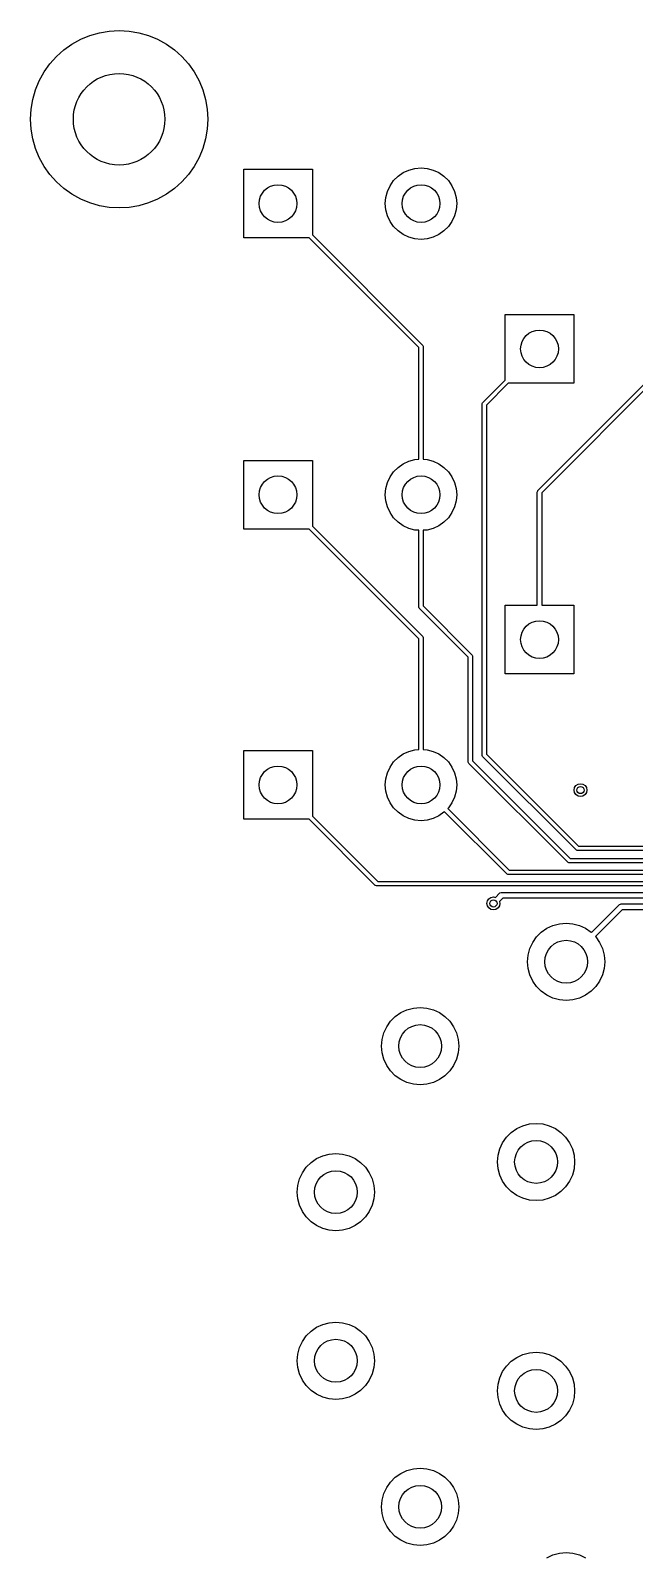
# Model space of a CAD drawing. Extents: x 0.05 to 3.89, y 0.04 to 4.21.
# Drawn here: x 0.05 to 0.881, y 2.115 to 4.215 of the extents above; entities that cross this region are included whole.
import ezdxf

# ---------------------------------------------------------------- set-up
doc = ezdxf.new("R2010")
doc.units = 0
doc.header["$MEASUREMENT"] = 0
doc.layers.add('BLACK', color=7, linetype='CONTINUOUS')

msp = doc.modelspace()

# ---------------------------------------------------------------- linework, layer by layer
at = {"layer": 'BLACK', "linetype": 'CONTINUOUS'}
for p, q in [((0.1071, 4.1959), (0.1191, 4.2025)), ((0.1191, 4.2025), (0.1317, 4.2077)), ((0.1317, 4.2077), (0.1449, 4.2115)), ((0.1449, 4.2115), (0.1584, 4.2138)), ((0.1584, 4.2138), (0.172, 4.2146)), ((0.172, 4.2146), (0.1857, 4.2138)), ((0.1857, 4.2138), (0.1992, 4.2115)), ((0.1992, 4.2115), (0.2124, 4.2077)), ((0.2124, 4.2077), (0.225, 4.2025)), ((0.225, 4.2025), (0.237, 4.1959)), ((0.0857, 4.1788), (0.096, 4.1879)), ((0.096, 4.1879), (0.1071, 4.1959)), ((0.237, 4.1959), (0.2481, 4.1879)), ((0.2481, 4.1879), (0.2583, 4.1788)), ((0.0687, 4.1575), (0.0766, 4.1686)), ((0.0766, 4.1686), (0.0857, 4.1788)), ((0.2583, 4.1788), (0.2675, 4.1686)), ((0.2675, 4.1686), (0.2754, 4.1575)), ((0.0568, 4.1328), (0.0621, 4.1455)), ((0.0621, 4.1455), (0.0687, 4.1575)), ((0.2754, 4.1575), (0.282, 4.1455)), ((0.282, 4.1455), (0.2872, 4.1328)), ((0.0508, 4.1062), (0.0531, 4.1197)), ((0.0531, 4.1197), (0.0568, 4.1328)), ((0.2872, 4.1328), (0.291, 4.1197)), ((0.291, 4.1197), (0.2933, 4.1062)), ((0.05, 4.0925), (0.0508, 4.1062)), ((0.2933, 4.1062), (0.2941, 4.0925)), ((0.0508, 4.0789), (0.05, 4.0925)), ((0.0531, 4.0654), (0.0508, 4.0789)), ((0.2933, 4.0789), (0.291, 4.0654)), ((0.2941, 4.0925), (0.2933, 4.0789)), ((0.0568, 4.0522), (0.0531, 4.0654)), ((0.291, 4.0654), (0.2872, 4.0522)), ((0.0621, 4.0396), (0.0568, 4.0522)), ((0.0687, 4.0276), (0.0621, 4.0396)), ((0.282, 4.0396), (0.2754, 4.0276)), ((0.2872, 4.0522), (0.282, 4.0396)), ((0.0766, 4.0164), (0.0687, 4.0276)), ((0.0857, 4.0062), (0.0766, 4.0164)), ((0.2675, 4.0164), (0.2583, 4.0062)), ((0.2754, 4.0276), (0.2675, 4.0164)), ((0.3435, 3.9291), (0.3435, 4.0236)), ((0.3435, 4.0236), (0.438, 4.0236)), ((0.438, 4.0236), (0.438, 3.9334)), ((0.5499, 4.008), (0.5559, 4.0141)), ((0.5559, 4.0141), (0.563, 4.019)), ((0.563, 4.019), (0.5707, 4.0226)), ((0.5707, 4.0226), (0.579, 4.0248)), ((0.579, 4.0248), (0.5876, 4.0256)), ((0.5876, 4.0256), (0.5961, 4.0248)), ((0.5961, 4.0248), (0.6044, 4.0226)), ((0.6044, 4.0226), (0.6122, 4.019)), ((0.6122, 4.019), (0.6192, 4.0141)), ((0.6192, 4.0141), (0.6253, 4.008)), ((0.096, 3.9971), (0.0857, 4.0062)), ((0.1071, 3.9892), (0.096, 3.9971)), ((0.2481, 3.9971), (0.237, 3.9892)), ((0.2583, 4.0062), (0.2481, 3.9971)), ((0.5391, 3.9849), (0.5413, 3.9932)), ((0.5413, 3.9932), (0.5449, 4.001)), ((0.5449, 4.001), (0.5499, 4.008)), ((0.6253, 4.008), (0.6302, 4.001)), ((0.6302, 4.001), (0.6338, 3.9932)), ((0.6338, 3.9932), (0.636, 3.9849)), ((0.1191, 3.9826), (0.1071, 3.9892)), ((0.1317, 3.9773), (0.1191, 3.9826)), ((0.1449, 3.9735), (0.1317, 3.9773)), ((0.1584, 3.9712), (0.1449, 3.9735)), ((0.172, 3.9705), (0.1584, 3.9712)), ((0.1857, 3.9712), (0.172, 3.9705)), ((0.1992, 3.9735), (0.1857, 3.9712)), ((0.2124, 3.9773), (0.1992, 3.9735)), ((0.225, 3.9826), (0.2124, 3.9773)), ((0.237, 3.9892), (0.225, 3.9826)), ((0.5383, 3.9764), (0.5391, 3.9849)), ((0.5391, 3.9678), (0.5383, 3.9764)), ((0.636, 3.9849), (0.6368, 3.9764)), ((0.6368, 3.9764), (0.636, 3.9678)), ((0.5413, 3.9595), (0.5391, 3.9678)), ((0.5449, 3.9518), (0.5413, 3.9595)), ((0.5499, 3.9447), (0.5449, 3.9518)), ((0.6302, 3.9518), (0.6253, 3.9447)), ((0.6338, 3.9595), (0.6302, 3.9518)), ((0.636, 3.9678), (0.6338, 3.9595)), ((0.4337, 3.9291), (0.3435, 3.9291)), ((0.5846, 3.7783), (0.4337, 3.9291)), ((0.438, 3.9334), (0.5897, 3.7816)), ((0.5559, 3.9387), (0.5499, 3.9447)), ((0.563, 3.9338), (0.5559, 3.9387)), ((0.5707, 3.9301), (0.563, 3.9338)), ((0.579, 3.9279), (0.5707, 3.9301)), ((0.5876, 3.9272), (0.579, 3.9279)), ((0.5961, 3.9279), (0.5876, 3.9272)), ((0.6044, 3.9301), (0.5961, 3.9279)), ((0.6122, 3.9338), (0.6044, 3.9301)), ((0.6192, 3.9387), (0.6122, 3.9338)), ((0.6253, 3.9447), (0.6192, 3.9387)), ((0.7035, 3.7334), (0.7035, 3.8236)), ((0.7035, 3.8236), (0.798, 3.8236)), ((0.798, 3.8236), (0.798, 3.7291)), ((0.5897, 3.7816), (0.5901, 3.7812)), ((0.5901, 3.7812), (0.5905, 3.7801)), ((0.5905, 3.7801), (0.5906, 3.7795)), ((0.5846, 3.6247), (0.5846, 3.7783)), ((0.5906, 3.7795), (0.5906, 3.6247)), ((0.7486, 3.5816), (0.9108, 3.7438)), ((0.915, 3.7396), (0.7537, 3.5783)), ((0.6727, 3.7026), (0.7035, 3.7334)), ((0.7077, 3.7291), (0.6778, 3.6992)), ((0.798, 3.7291), (0.7077, 3.7291)), ((0.6718, 3.7005), (0.6719, 3.7011)), ((0.6718, 3.2173), (0.6718, 3.7005)), ((0.6719, 3.7011), (0.6723, 3.7021)), ((0.6723, 3.7021), (0.6727, 3.7026)), ((0.6778, 3.6992), (0.6778, 3.2186)), ((0.3435, 3.5285), (0.3435, 3.623)), ((0.3435, 3.623), (0.438, 3.623)), ((0.438, 3.623), (0.438, 3.5327)), ((0.5499, 3.6073), (0.5559, 3.6134)), ((0.5559, 3.6134), (0.563, 3.6183)), ((0.563, 3.6183), (0.5707, 3.622)), ((0.5707, 3.622), (0.579, 3.6242)), ((0.579, 3.6242), (0.5846, 3.6247)), ((0.5906, 3.6247), (0.5961, 3.6242)), ((0.5961, 3.6242), (0.6044, 3.622)), ((0.6044, 3.622), (0.6122, 3.6183)), ((0.6122, 3.6183), (0.6192, 3.6134)), ((0.6192, 3.6134), (0.6253, 3.6073)), ((0.5391, 3.5843), (0.5413, 3.5925)), ((0.5413, 3.5925), (0.5449, 3.6003)), ((0.5449, 3.6003), (0.5499, 3.6073)), ((0.6253, 3.6073), (0.6302, 3.6003)), ((0.6302, 3.6003), (0.6338, 3.5925)), ((0.6338, 3.5925), (0.636, 3.5843)), ((0.5383, 3.5757), (0.5391, 3.5843)), ((0.5391, 3.5672), (0.5383, 3.5757)), ((0.636, 3.5843), (0.6368, 3.5757)), ((0.6368, 3.5757), (0.636, 3.5672)), ((0.7477, 3.5795), (0.7478, 3.5801)), ((0.7477, 3.4236), (0.7477, 3.5795)), ((0.7478, 3.5801), (0.7482, 3.5812)), ((0.7482, 3.5812), (0.7486, 3.5816)), ((0.7537, 3.5783), (0.7537, 3.4236)), ((0.5413, 3.5589), (0.5391, 3.5672)), ((0.5449, 3.5511), (0.5413, 3.5589)), ((0.5499, 3.5441), (0.5449, 3.5511)), ((0.6302, 3.5511), (0.6253, 3.5441)), ((0.6338, 3.5589), (0.6302, 3.5511)), ((0.636, 3.5672), (0.6338, 3.5589)), ((0.4337, 3.5285), (0.3435, 3.5285)), ((0.5846, 3.3776), (0.4337, 3.5285)), ((0.438, 3.5327), (0.5897, 3.381)), ((0.5559, 3.538), (0.5499, 3.5441)), ((0.563, 3.5331), (0.5559, 3.538)), ((0.5707, 3.5295), (0.563, 3.5331)), ((0.579, 3.5272), (0.5707, 3.5295)), ((0.6044, 3.5295), (0.5961, 3.5272)), ((0.6122, 3.5331), (0.6044, 3.5295)), ((0.6192, 3.538), (0.6122, 3.5331)), ((0.6253, 3.5441), (0.6192, 3.538)), ((0.5846, 3.5268), (0.579, 3.5272)), ((0.5846, 3.4214), (0.5846, 3.5268)), ((0.5961, 3.5272), (0.5906, 3.5268)), ((0.5906, 3.5268), (0.5906, 3.4227)), ((0.7035, 3.3291), (0.7035, 3.4236)), ((0.7035, 3.4236), (0.7477, 3.4236)), ((0.7537, 3.4236), (0.798, 3.4236)), ((0.798, 3.4236), (0.798, 3.3291)), ((0.5846, 3.4208), (0.5846, 3.4214)), ((0.5851, 3.4198), (0.5846, 3.4208)), ((0.5854, 3.4193), (0.5851, 3.4198)), ((0.6525, 3.3522), (0.5854, 3.4193)), ((0.5906, 3.4227), (0.6576, 3.3556)), ((0.5897, 3.381), (0.5901, 3.3805)), ((0.5846, 3.2253), (0.5846, 3.3776)), ((0.5901, 3.3805), (0.5905, 3.3794)), ((0.5905, 3.3794), (0.5906, 3.3789)), ((0.5906, 3.3789), (0.5906, 3.2253)), ((0.6525, 3.2083), (0.6525, 3.3522)), ((0.6576, 3.3556), (0.658, 3.3551)), ((0.658, 3.3551), (0.6585, 3.354)), ((0.6585, 3.354), (0.6585, 3.3535)), ((0.6585, 3.3535), (0.6585, 3.2095)), ((0.798, 3.3291), (0.7035, 3.3291)), ((0.3435, 3.1291), (0.3435, 3.2236)), ((0.3435, 3.2236), (0.438, 3.2236)), ((0.438, 3.2236), (0.438, 3.1334)), ((0.5499, 3.208), (0.5559, 3.2141)), ((0.5559, 3.2141), (0.563, 3.219)), ((0.563, 3.219), (0.5707, 3.2226)), ((0.5707, 3.2226), (0.579, 3.2248)), ((0.579, 3.2248), (0.5846, 3.2253)), ((0.5906, 3.2253), (0.5961, 3.2248)), ((0.5961, 3.2248), (0.6044, 3.2226)), ((0.6044, 3.2226), (0.6122, 3.219)), ((0.6122, 3.219), (0.6192, 3.2141)), ((0.6192, 3.2141), (0.6253, 3.208)), ((0.6719, 3.2167), (0.6718, 3.2173)), ((0.6723, 3.2157), (0.6719, 3.2167)), ((0.6727, 3.2152), (0.6723, 3.2157)), ((0.801, 3.0869), (0.6727, 3.2152)), ((0.6778, 3.2186), (0.8044, 3.092)), ((0.5391, 3.1849), (0.5413, 3.1932)), ((0.5413, 3.1932), (0.5449, 3.201)), ((0.5449, 3.201), (0.5499, 3.208)), ((0.6253, 3.208), (0.6302, 3.201)), ((0.6302, 3.201), (0.6338, 3.1932)), ((0.6338, 3.1932), (0.636, 3.1849)), ((0.6526, 3.2077), (0.6525, 3.2083)), ((0.653, 3.2066), (0.6526, 3.2077)), ((0.6534, 3.2061), (0.653, 3.2066)), ((0.7896, 3.0699), (0.6534, 3.2061)), ((0.6585, 3.2095), (0.793, 3.075)), ((0.5383, 3.1764), (0.5391, 3.1849)), ((0.5391, 3.1678), (0.5383, 3.1764)), ((0.636, 3.1849), (0.6368, 3.1764)), ((0.6368, 3.1764), (0.636, 3.1678)), ((0.7982, 3.1693), (0.7989, 3.1727)), ((0.7989, 3.1727), (0.8008, 3.1756)), ((0.8008, 3.1756), (0.8037, 3.1775)), ((0.8037, 3.1775), (0.8071, 3.1781)), ((0.8071, 3.1781), (0.8105, 3.1775)), ((0.8105, 3.1775), (0.8134, 3.1756)), ((0.8134, 3.1756), (0.8153, 3.1727)), ((0.8153, 3.1727), (0.8159, 3.1693)), ((0.5413, 3.1595), (0.5391, 3.1678)), ((0.5449, 3.1518), (0.5413, 3.1595)), ((0.5499, 3.1447), (0.5449, 3.1518)), ((0.6302, 3.1518), (0.6253, 3.1447)), ((0.6338, 3.1595), (0.6302, 3.1518)), ((0.636, 3.1678), (0.6338, 3.1595)), ((0.7989, 3.1659), (0.7982, 3.1693)), ((0.8008, 3.163), (0.7989, 3.1659)), ((0.8037, 3.1611), (0.8008, 3.163)), ((0.8071, 3.1604), (0.8037, 3.1611)), ((0.8105, 3.1611), (0.8071, 3.1604)), ((0.8134, 3.163), (0.8105, 3.1611)), ((0.8153, 3.1659), (0.8134, 3.163)), ((0.8159, 3.1693), (0.8153, 3.1659)), ((0.4337, 3.1291), (0.3435, 3.1291)), ((0.5246, 3.0382), (0.4337, 3.1291)), ((0.438, 3.1334), (0.528, 3.0434)), ((0.5559, 3.1387), (0.5499, 3.1447)), ((0.563, 3.1338), (0.5559, 3.1387)), ((0.5707, 3.1301), (0.563, 3.1338)), ((0.579, 3.1279), (0.5707, 3.1301)), ((0.6044, 3.1301), (0.5961, 3.1279)), ((0.6122, 3.1338), (0.6044, 3.1301)), ((0.6192, 3.1387), (0.6122, 3.1338)), ((0.6201, 3.1396), (0.6192, 3.1387)), ((0.7056, 3.0541), (0.6201, 3.1396)), ((0.6253, 3.1447), (0.6243, 3.1438)), ((0.6243, 3.1438), (0.7089, 3.0592)), ((0.5876, 3.1272), (0.579, 3.1279)), ((0.5961, 3.1279), (0.5876, 3.1272)), ((0.8044, 3.092), (1.2488, 3.092)), ((0.7901, 3.0696), (0.7896, 3.0699)), ((0.7911, 3.0691), (0.7901, 3.0696)), ((0.7917, 3.069), (0.7911, 3.0691)), ((1.2397, 3.069), (0.7917, 3.069)), ((0.793, 3.075), (1.2409, 3.075)), ((0.8015, 3.0865), (0.801, 3.0869)), ((0.8018, 3.0864), (0.8015, 3.0865)), ((0.8026, 3.086), (0.8018, 3.0864)), ((0.8031, 3.086), (0.8026, 3.086)), ((1.2476, 3.086), (0.8031, 3.086)), ((0.706, 3.0537), (0.7056, 3.0541)), ((0.7064, 3.0536), (0.706, 3.0537)), ((0.7071, 3.0533), (0.7064, 3.0536)), ((0.7077, 3.0532), (0.7071, 3.0533)), ((1.2283, 3.0532), (0.7077, 3.0532)), ((0.7089, 3.0592), (1.2296, 3.0592)), ((0.5251, 3.0379), (0.5246, 3.0382)), ((0.5261, 3.0374), (0.5251, 3.0379)), ((0.5267, 3.0374), (0.5261, 3.0374)), ((1.2194, 3.0374), (0.5267, 3.0374)), ((0.528, 3.0434), (1.2207, 3.0434)), ((0.69, 3.0216), (0.6957, 3.0273)), ((0.6957, 3.0273), (0.6963, 3.0278)), ((0.6963, 3.0278), (0.6977, 3.0283)), ((0.6977, 3.0283), (0.6985, 3.0284)), ((0.6985, 3.0284), (1.2141, 3.0284)), ((0.6784, 3.0133), (0.6791, 3.0167)), ((0.6791, 3.0099), (0.6784, 3.0133)), ((0.6791, 3.0167), (0.681, 3.0196)), ((0.681, 3.0071), (0.6791, 3.0099)), ((0.681, 3.0196), (0.6839, 3.0215)), ((0.6839, 3.0051), (0.681, 3.0071)), ((0.6839, 3.0215), (0.6873, 3.0222)), ((0.6873, 3.0045), (0.6839, 3.0051)), ((0.6873, 3.0222), (0.69, 3.0216)), ((0.6907, 3.0051), (0.6873, 3.0045)), ((0.6936, 3.0071), (0.6907, 3.0051)), ((0.6955, 3.0099), (0.6936, 3.0071)), ((0.6962, 3.0133), (0.6955, 3.0099)), ((0.7001, 3.0206), (0.6956, 3.0161)), ((0.6956, 3.0161), (0.6962, 3.0133)), ((1.2125, 3.0206), (0.7001, 3.0206)), ((0.8221, 2.9733), (0.8602, 3.0114)), ((0.8646, 3.0047), (0.8276, 2.9677)), ((0.8602, 3.0114), (0.8608, 3.0119)), ((0.8608, 3.0119), (0.8622, 3.0125)), ((0.8622, 3.0125), (0.8629, 3.0126)), ((0.8629, 3.0126), (1.2075, 3.0126)), ((1.2059, 3.0047), (0.8646, 3.0047)), ((0.7608, 2.9791), (0.7692, 2.983)), ((0.7692, 2.983), (0.7782, 2.9854)), ((0.7782, 2.9854), (0.7874, 2.9862)), ((0.7874, 2.9862), (0.7966, 2.9854)), ((0.7966, 2.9854), (0.8056, 2.983)), ((0.8056, 2.983), (0.814, 2.9791)), ((0.7414, 2.9596), (0.7467, 2.9672)), ((0.7467, 2.9672), (0.7532, 2.9738)), ((0.7532, 2.9738), (0.7608, 2.9791)), ((0.814, 2.9791), (0.8216, 2.9738)), ((0.8216, 2.9738), (0.8221, 2.9733)), ((0.8276, 2.9677), (0.8281, 2.9672)), ((0.8281, 2.9672), (0.8334, 2.9596)), ((0.7343, 2.9331), (0.7351, 2.9423)), ((0.7351, 2.9423), (0.7375, 2.9512)), ((0.7375, 2.9512), (0.7414, 2.9596)), ((0.8334, 2.9596), (0.8373, 2.9512)), ((0.8373, 2.9512), (0.8397, 2.9423)), ((0.8397, 2.9423), (0.8406, 2.9331)), ((0.7351, 2.9238), (0.7343, 2.9331)), ((0.7375, 2.9149), (0.7351, 2.9238)), ((0.8397, 2.9238), (0.8373, 2.9149)), ((0.8406, 2.9331), (0.8397, 2.9238)), ((0.7414, 2.9065), (0.7375, 2.9149)), ((0.7467, 2.8989), (0.7414, 2.9065)), ((0.7532, 2.8924), (0.7467, 2.8989)), ((0.8281, 2.8989), (0.8216, 2.8924)), ((0.8334, 2.9065), (0.8281, 2.8989)), ((0.8373, 2.9149), (0.8334, 2.9065)), ((0.7608, 2.887), (0.7532, 2.8924)), ((0.7692, 2.8831), (0.7608, 2.887)), ((0.7782, 2.8807), (0.7692, 2.8831)), ((0.7874, 2.8799), (0.7782, 2.8807)), ((0.7966, 2.8807), (0.7874, 2.8799)), ((0.8056, 2.8831), (0.7966, 2.8807)), ((0.814, 2.887), (0.8056, 2.8831)), ((0.8216, 2.8924), (0.814, 2.887)), ((0.5457, 2.8512), (0.5522, 2.8577)), ((0.5522, 2.8577), (0.5598, 2.8631)), ((0.5598, 2.8631), (0.5682, 2.867)), ((0.5682, 2.867), (0.5772, 2.8694)), ((0.5772, 2.8694), (0.5864, 2.8702)), ((0.5864, 2.8702), (0.5956, 2.8694)), ((0.5956, 2.8694), (0.6046, 2.867)), ((0.6046, 2.867), (0.613, 2.8631)), ((0.613, 2.8631), (0.6206, 2.8577)), ((0.6206, 2.8577), (0.6271, 2.8512)), ((0.5341, 2.8263), (0.5365, 2.8352)), ((0.5365, 2.8352), (0.5404, 2.8436)), ((0.5404, 2.8436), (0.5457, 2.8512)), ((0.6271, 2.8512), (0.6324, 2.8436)), ((0.6324, 2.8436), (0.6364, 2.8352)), ((0.6364, 2.8352), (0.6388, 2.8263)), ((0.5333, 2.817), (0.5341, 2.8263)), ((0.5341, 2.8078), (0.5333, 2.817)), ((0.6388, 2.8263), (0.6396, 2.817)), ((0.6396, 2.817), (0.6388, 2.8078)), ((0.5365, 2.7989), (0.5341, 2.8078)), ((0.5404, 2.7905), (0.5365, 2.7989)), ((0.6364, 2.7989), (0.6324, 2.7905)), ((0.6388, 2.8078), (0.6364, 2.7989)), ((0.5457, 2.7829), (0.5404, 2.7905)), ((0.5522, 2.7763), (0.5457, 2.7829)), ((0.5598, 2.771), (0.5522, 2.7763)), ((0.6206, 2.7763), (0.613, 2.771)), ((0.6271, 2.7829), (0.6206, 2.7763)), ((0.6324, 2.7905), (0.6271, 2.7829)), ((0.5682, 2.7671), (0.5598, 2.771)), ((0.5772, 2.7647), (0.5682, 2.7671)), ((0.5864, 2.7639), (0.5772, 2.7647)), ((0.5956, 2.7647), (0.5864, 2.7639)), ((0.6046, 2.7671), (0.5956, 2.7647)), ((0.613, 2.771), (0.6046, 2.7671)), ((0.7278, 2.7074), (0.7367, 2.7098)), ((0.7367, 2.7098), (0.746, 2.7106)), ((0.746, 2.7106), (0.7552, 2.7098)), ((0.7552, 2.7098), (0.7641, 2.7074)), ((0.6999, 2.6841), (0.7052, 2.6916)), ((0.7052, 2.6916), (0.7118, 2.6982)), ((0.7118, 2.6982), (0.7194, 2.7035)), ((0.7194, 2.7035), (0.7278, 2.7074)), ((0.7641, 2.7074), (0.7725, 2.7035)), ((0.7725, 2.7035), (0.7801, 2.6982)), ((0.7801, 2.6982), (0.7867, 2.6916)), ((0.7867, 2.6916), (0.792, 2.6841)), ((0.4522, 2.666), (0.4611, 2.6684)), ((0.4611, 2.6684), (0.4704, 2.6692)), ((0.4704, 2.6692), (0.4796, 2.6684)), ((0.4796, 2.6684), (0.4885, 2.666)), ((0.6936, 2.6667), (0.696, 2.6757)), ((0.696, 2.6757), (0.6999, 2.6841)), ((0.792, 2.6841), (0.7959, 2.6757)), ((0.7959, 2.6757), (0.7983, 2.6667)), ((0.4243, 2.6426), (0.4297, 2.6502)), ((0.4297, 2.6502), (0.4362, 2.6568)), ((0.4362, 2.6568), (0.4438, 2.6621)), ((0.4438, 2.6621), (0.4522, 2.666)), ((0.4885, 2.666), (0.4969, 2.6621)), ((0.4969, 2.6621), (0.5045, 2.6568)), ((0.5045, 2.6568), (0.5111, 2.6502)), ((0.5111, 2.6502), (0.5164, 2.6426)), ((0.6928, 2.6575), (0.6936, 2.6667)), ((0.6936, 2.6483), (0.6928, 2.6575)), ((0.696, 2.6393), (0.6936, 2.6483)), ((0.7983, 2.6483), (0.7959, 2.6393)), ((0.7983, 2.6667), (0.7991, 2.6575)), ((0.7991, 2.6575), (0.7983, 2.6483)), ((0.4172, 2.616), (0.418, 2.6253)), ((0.418, 2.6253), (0.4204, 2.6342)), ((0.4204, 2.6342), (0.4243, 2.6426)), ((0.5164, 2.6426), (0.5203, 2.6342)), ((0.5203, 2.6342), (0.5227, 2.6253)), ((0.5227, 2.6253), (0.5235, 2.616)), ((0.6999, 2.6309), (0.696, 2.6393)), ((0.7052, 2.6233), (0.6999, 2.6309)), ((0.792, 2.6309), (0.7867, 2.6233)), ((0.7959, 2.6393), (0.792, 2.6309)), ((0.418, 2.6068), (0.4172, 2.616)), ((0.4204, 2.5979), (0.418, 2.6068)), ((0.5227, 2.6068), (0.5203, 2.5979)), ((0.5235, 2.616), (0.5227, 2.6068)), ((0.7118, 2.6168), (0.7052, 2.6233)), ((0.7194, 2.6115), (0.7118, 2.6168)), ((0.7278, 2.6075), (0.7194, 2.6115)), ((0.7367, 2.6051), (0.7278, 2.6075)), ((0.746, 2.6043), (0.7367, 2.6051)), ((0.7552, 2.6051), (0.746, 2.6043)), ((0.7641, 2.6075), (0.7552, 2.6051)), ((0.7725, 2.6115), (0.7641, 2.6075)), ((0.7801, 2.6168), (0.7725, 2.6115)), ((0.7867, 2.6233), (0.7801, 2.6168)), ((0.4243, 2.5895), (0.4204, 2.5979)), ((0.4297, 2.5819), (0.4243, 2.5895)), ((0.5164, 2.5895), (0.5111, 2.5819)), ((0.5203, 2.5979), (0.5164, 2.5895)), ((0.4362, 2.5753), (0.4297, 2.5819)), ((0.4438, 2.57), (0.4362, 2.5753)), ((0.4522, 2.5661), (0.4438, 2.57)), ((0.4611, 2.5637), (0.4522, 2.5661)), ((0.4704, 2.5629), (0.4611, 2.5637)), ((0.4796, 2.5637), (0.4704, 2.5629)), ((0.4885, 2.5661), (0.4796, 2.5637)), ((0.4969, 2.57), (0.4885, 2.5661)), ((0.5045, 2.5753), (0.4969, 2.57)), ((0.5111, 2.5819), (0.5045, 2.5753)), ((0.4522, 2.4339), (0.4611, 2.4363)), ((0.4611, 2.4363), (0.4704, 2.4371)), ((0.4704, 2.4371), (0.4796, 2.4363)), ((0.4796, 2.4363), (0.4885, 2.4339)), ((0.4243, 2.4105), (0.4297, 2.4181)), ((0.4297, 2.4181), (0.4362, 2.4247)), ((0.4362, 2.4247), (0.4438, 2.43)), ((0.4438, 2.43), (0.4522, 2.4339)), ((0.4885, 2.4339), (0.4969, 2.43)), ((0.4969, 2.43), (0.5045, 2.4247)), ((0.5045, 2.4247), (0.5111, 2.4181)), ((0.5111, 2.4181), (0.5164, 2.4105)), ((0.418, 2.3932), (0.4204, 2.4021)), ((0.4204, 2.4021), (0.4243, 2.4105)), ((0.5164, 2.4105), (0.5203, 2.4021)), ((0.5203, 2.4021), (0.5227, 2.3932)), ((0.7278, 2.3925), (0.7367, 2.3949)), ((0.7367, 2.3949), (0.746, 2.3957)), ((0.746, 2.3957), (0.7552, 2.3949)), ((0.7552, 2.3949), (0.7641, 2.3925)), ((0.4172, 2.384), (0.418, 2.3932)), ((0.418, 2.3747), (0.4172, 2.384)), ((0.4204, 2.3658), (0.418, 2.3747)), ((0.5227, 2.3747), (0.5203, 2.3658)), ((0.5227, 2.3932), (0.5235, 2.384)), ((0.5235, 2.384), (0.5227, 2.3747)), ((0.6999, 2.3691), (0.7052, 2.3767)), ((0.7052, 2.3767), (0.7118, 2.3832)), ((0.7118, 2.3832), (0.7194, 2.3885)), ((0.7194, 2.3885), (0.7278, 2.3925)), ((0.7641, 2.3925), (0.7725, 2.3885)), ((0.7725, 2.3885), (0.7801, 2.3832)), ((0.7801, 2.3832), (0.7867, 2.3767)), ((0.7867, 2.3767), (0.792, 2.3691)), ((0.4243, 2.3574), (0.4204, 2.3658)), ((0.4297, 2.3498), (0.4243, 2.3574)), ((0.5164, 2.3574), (0.5111, 2.3498)), ((0.5203, 2.3658), (0.5164, 2.3574)), ((0.6936, 2.3517), (0.696, 2.3607)), ((0.696, 2.3607), (0.6999, 2.3691)), ((0.792, 2.3691), (0.7959, 2.3607)), ((0.7959, 2.3607), (0.7983, 2.3517)), ((0.4362, 2.3432), (0.4297, 2.3498)), ((0.4438, 2.3379), (0.4362, 2.3432)), ((0.4522, 2.334), (0.4438, 2.3379)), ((0.4611, 2.3316), (0.4522, 2.334)), ((0.4704, 2.3308), (0.4611, 2.3316)), ((0.4796, 2.3316), (0.4704, 2.3308)), ((0.4885, 2.334), (0.4796, 2.3316)), ((0.4969, 2.3379), (0.4885, 2.334)), ((0.5045, 2.3432), (0.4969, 2.3379)), ((0.5111, 2.3498), (0.5045, 2.3432)), ((0.6928, 2.3425), (0.6936, 2.3517)), ((0.6936, 2.3333), (0.6928, 2.3425)), ((0.696, 2.3243), (0.6936, 2.3333)), ((0.7983, 2.3333), (0.7959, 2.3243)), ((0.7983, 2.3517), (0.7991, 2.3425)), ((0.7991, 2.3425), (0.7983, 2.3333)), ((0.6999, 2.3159), (0.696, 2.3243)), ((0.7052, 2.3084), (0.6999, 2.3159)), ((0.792, 2.3159), (0.7867, 2.3084)), ((0.7959, 2.3243), (0.792, 2.3159)), ((0.7118, 2.3018), (0.7052, 2.3084)), ((0.7194, 2.2965), (0.7118, 2.3018)), ((0.7278, 2.2926), (0.7194, 2.2965)), ((0.7367, 2.2902), (0.7278, 2.2926)), ((0.746, 2.2894), (0.7367, 2.2902)), ((0.7552, 2.2902), (0.746, 2.2894)), ((0.7641, 2.2926), (0.7552, 2.2902)), ((0.7725, 2.2965), (0.7641, 2.2926)), ((0.7801, 2.3018), (0.7725, 2.2965)), ((0.7867, 2.3084), (0.7801, 2.3018)), ((0.5522, 2.2237), (0.5598, 2.229)), ((0.5598, 2.229), (0.5682, 2.2329)), ((0.5682, 2.2329), (0.5772, 2.2353)), ((0.5772, 2.2353), (0.5864, 2.2361)), ((0.5864, 2.2361), (0.5956, 2.2353)), ((0.5956, 2.2353), (0.6046, 2.2329)), ((0.6046, 2.2329), (0.613, 2.229)), ((0.613, 2.229), (0.6206, 2.2237)), ((0.5365, 2.2011), (0.5404, 2.2095)), ((0.5404, 2.2095), (0.5457, 2.2171)), ((0.5457, 2.2171), (0.5522, 2.2237)), ((0.6206, 2.2237), (0.6271, 2.2171)), ((0.6271, 2.2171), (0.6324, 2.2095)), ((0.6324, 2.2095), (0.6364, 2.2011)), ((0.5333, 2.183), (0.5341, 2.1922)), ((0.5341, 2.1922), (0.5365, 2.2011)), ((0.6364, 2.2011), (0.6388, 2.1922)), ((0.6388, 2.1922), (0.6396, 2.183)), ((0.5341, 2.1737), (0.5333, 2.183)), ((0.5365, 2.1648), (0.5341, 2.1737)), ((0.5404, 2.1564), (0.5365, 2.1648)), ((0.6364, 2.1648), (0.6324, 2.1564)), ((0.6388, 2.1737), (0.6364, 2.1648)), ((0.6396, 2.183), (0.6388, 2.1737)), ((0.5457, 2.1488), (0.5404, 2.1564)), ((0.5522, 2.1423), (0.5457, 2.1488)), ((0.5598, 2.1369), (0.5522, 2.1423)), ((0.6206, 2.1423), (0.613, 2.1369)), ((0.6271, 2.1488), (0.6206, 2.1423)), ((0.6324, 2.1564), (0.6271, 2.1488)), ((0.5682, 2.133), (0.5598, 2.1369)), ((0.5772, 2.1306), (0.5682, 2.133)), ((0.5864, 2.1298), (0.5772, 2.1306)), ((0.5956, 2.1306), (0.5864, 2.1298)), ((0.6046, 2.133), (0.5956, 2.1306)), ((0.613, 2.1369), (0.6046, 2.133)), ((0.7608, 2.113), (0.7692, 2.1169)), ((0.7692, 2.1169), (0.7782, 2.1193)), ((0.7782, 2.1193), (0.7874, 2.1201)), ((0.7874, 2.1201), (0.7966, 2.1193)), ((0.7966, 2.1193), (0.8056, 2.1169)), ((0.8056, 2.1169), (0.814, 2.113))]:
    msp.add_line(p, q, dxfattribs=at)
at = {"layer": 'BLACK'}
for centre, radius in [((0.172, 4.0925), 0.063), ((0.3907, 3.9764), 0.026), ((0.5876, 3.9764), 0.026), ((0.7507, 3.7764), 0.026), ((0.3907, 3.5757), 0.026), ((0.5876, 3.5757), 0.026), ((0.7507, 3.3764), 0.026), ((0.3907, 3.1764), 0.026), ((0.5876, 3.1764), 0.026), ((0.8071, 3.1693), 0.00492), ((0.6873, 3.0133), 0.00492), ((0.7874, 2.9331), 0.0295), ((0.5864, 2.817), 0.0295), ((0.746, 2.6575), 0.0295), ((0.4704, 2.616), 0.0295), ((0.4704, 2.384), 0.0295), ((0.746, 2.3425), 0.0295), ((0.5864, 2.183), 0.0295)]:
    msp.add_circle(centre, radius, dxfattribs=at)

doc.saveas('drawing.dxf')
